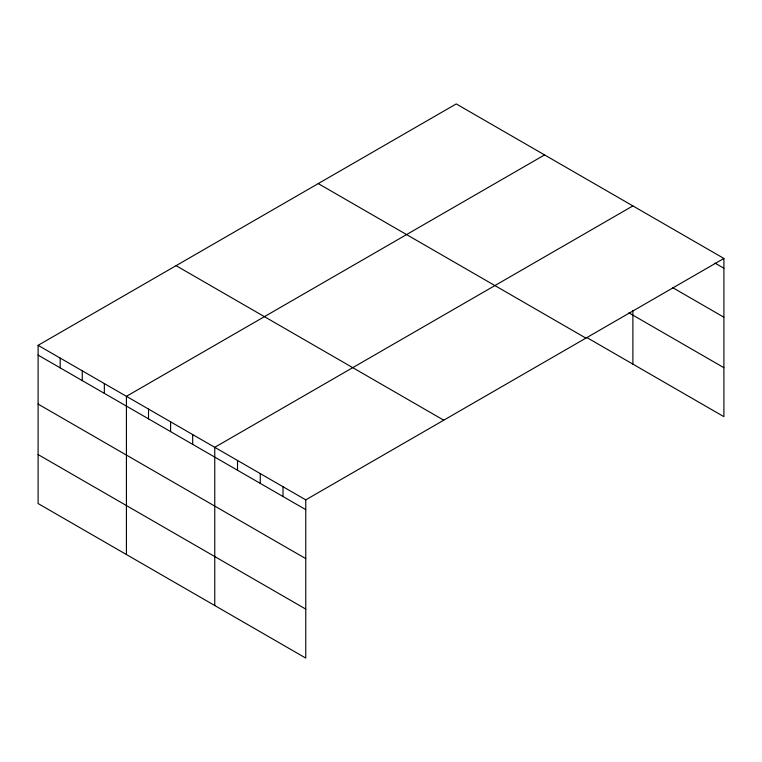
<?xml version="1.0" encoding="UTF-8"?>
<svg xmlns="http://www.w3.org/2000/svg" width="762" height="762" viewBox="0 0 762 762"><rect width="100%" height="100%" fill="white"/><g stroke="black" fill="none" stroke-linecap="round" stroke-linejoin="round"><path stroke-width="1.14" d="M38.1 345.329L305.762 499.862L305.762 658.082L38.1 503.549L38.1 345.329L456.238 103.918L723.9 258.451L723.9 416.671L586.721 337.471M544.563 154.915L126.425 396.326L126.425 554.546M632.889 205.911L214.76 447.323L214.76 605.542M305.762 499.862L723.9 258.451M714.994 263.1L723.9 268.234M672.465 287.522L723.9 317.221M628.879 312.83L723.9 367.694M318.249 183.585L585.911 338.118M176.089 265.662L443.751 420.195M38.1 355.111L305.762 509.645M38.1 404.089L305.762 558.632M38.1 454.562L305.762 609.095M632.889 310.448L632.889 364.131M283.016 486.728L283.016 496.51M260.261 473.593L260.261 483.375M237.515 460.458L237.515 470.24M192.681 434.569L192.681 444.351M170.593 421.824L170.593 431.606M148.514 409.07L148.514 418.852M104.346 383.572L104.346 393.354M82.267 370.827L82.267 380.609M60.179 358.073L60.179 367.856"/></g></svg>
